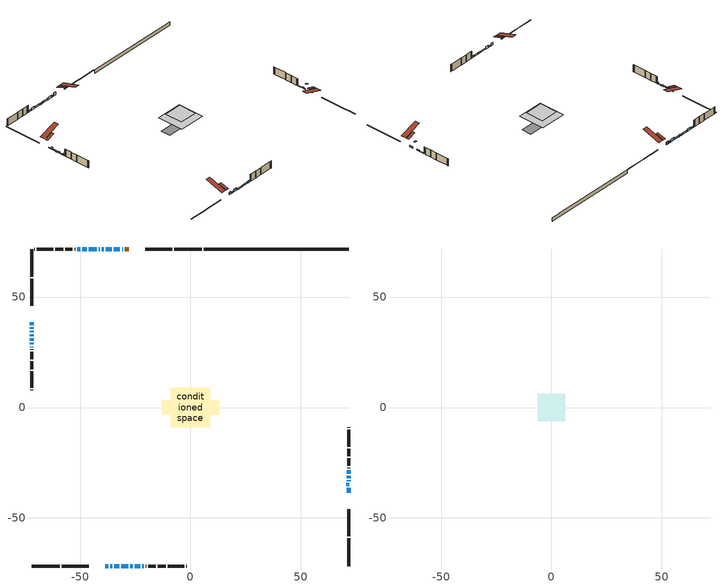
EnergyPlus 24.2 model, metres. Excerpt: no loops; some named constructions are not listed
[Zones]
conditioned space
 floor adiabatic (AdiabaticFloorConstruction): -8.9,-8.9 -8.9,8.9 8.9,8.9 8.9,-8.9 z3.27
 floor foundation (Slab1 construction): -13.05,-3.36 -13.05,3.36 13.05,3.36 13.05,-3.36 z-1.49
 wall outside (RimJoist1 construction): 5.17,71.73 -7.33,71.73 / -71.73,-71.73 -59.24,-71.73 / -71.73,71.73 -71.73,59.24 / 71.73,-71.73 71.73,-59.24 z0.83:1.13
 wall outside (RimJoist2 construction): -8.26,71.73 -20.56,71.73 / -58.31,-71.73 -46,-71.73 / -71.73,58.31 -71.73,46 / 71.73,-58.31 71.73,-46 z0.83:1.13
 wall outside (AdiabaticWallConstruction 1): -27.94,71.73 -29.67,71.73 z0.83:2.86
 wall outside (AdiabaticWallConstruction): -30.59,71.73 -30.99,71.73 / -39.36,71.73 -40.1,71.73 / -71.73,27.59 -71.73,27.2 / -21.85,-71.73 -21.11,-71.73 z0.83:2.05; -31.91,71.73 -34.71,71.73 z0.83:2.58; -35.64,71.73 -38.43,71.73 / 71.73,-38.63 71.73,-36.34 / -42.42,71.73 -45.97,71.73 / -25.27,-71.73 -22.78,-71.73 / -71.73,31.4 -71.73,30.26 z0.83:1.85; -38.63,-71.73 -37.18,-71.73 / -34.46,-71.73 -32.22,-71.73 / -71.73,36.33 -71.73,35.71 z0.83:2.61; -36.25,-71.73 -35.38,-71.73 / -31.29,-71.73 -28.09,-71.73 / -41.03,71.73 -41.49,71.73 / -71.73,34.79 -71.73,34.02 / -71.73,33.1 -71.73,32.33 z0.83:1.69; -71.73,38.63 -71.73,37.25 z0.83:1.42; -46.9,71.73 -49.03,71.73 z0.83:2.46; -27.17,-71.73 -26.2,-71.73 z0.83:1.67; -71.73,29.33 -71.73,28.52 z0.83:1.24; 71.73,-33.41 71.73,-32.89 z0.83:1.44; 71.73,-31.97 71.73,-30.85 z0.83:1.8; 71.73,-29.92 71.73,-28.39 z0.83:1.14; -49.96,71.73 -51.33,71.73 z0.83:1.87
 wall outside (Wall1 construction): -52.26,71.73 -52.48,71.73 / -20.18,-71.73 -19.97,-71.73 / -71.73,26.27 -71.73,26.06 / 71.73,-27.47 71.73,-27.25 z0.83:5.71
 wall outside (Wall2 construction): -53.4,71.73 -56.75,71.73 / -19.04,-71.73 -15.69,-71.73 / -71.73,25.13 -71.73,21.78 / 71.73,-26.32 71.73,-22.98 z0.83:5.71
 wall outside (Wall3 construction): -57.68,71.73 -61.14,71.73 / -14.76,-71.73 -11.3,-71.73 / -71.73,20.85 -71.73,17.39 / 71.73,-22.05 71.73,-18.58 z0.83:5.71
 wall outside (Wall4 construction): -62.07,71.73 -69.59,71.73 / -10.37,-71.73 -2.85,-71.73 / -71.73,16.46 -71.73,8.94 / 71.73,-17.65 71.73,-10.14 z0.83:5.71
 wall outside (Wall5 construction): -70.52,71.73 -70.8,71.73 / -1.92,-71.73 -1.64,-71.73 / -71.73,8.01 -71.73,7.73 / 71.73,-9.21 71.73,-8.92 z0.83:5.71
 wall foundation (FoundationWall1 construction): 6.1,71.73,-1.49 6.1,71.73,0.83 65.17,71.73,0.83 65.17,71.73,0.78 71.73,71.73,0.78 71.73,71.73,-1.49
 window (WindowConstruction 21): -30.6,71.73 -30.98,71.73 z0.83:2.05
 window (WindowConstruction 4): -31.91,71.73 -34.71,71.73 z0.83:2.58
 window (WindowConstruction 5): -35.64,71.73 -38.43,71.73 z0.83:1.84
 window (WindowConstruction 6): -38.63,-71.73 -37.18,-71.73 z0.83:2.61
 window (WindowConstruction 7): -36.25,-71.73 -35.39,-71.73 z0.83:1.69
 window (WindowConstruction 8): -34.46,-71.73 -32.22,-71.73 z0.83:2.61
 window (WindowConstruction 9): -31.29,-71.73 -28.09,-71.73 z0.83:1.69
 window (WindowConstruction 10): -71.73,38.63 -71.73,37.25 z0.83:1.42
 window (WindowConstruction 11): -71.73,36.33 -71.73,35.72 z0.83:2.61
 window (WindowConstruction 12): 71.73,-38.63 71.73,-36.34 z0.83:1.84
 window (WindowConstruction 22): -39.36,71.73 -40.1,71.73 z0.83:2.05
 window (WindowConstruction 13): -41.03,71.73 -41.49,71.73 z0.83:1.69
 window (WindowConstruction 14): -42.42,71.73 -45.97,71.73 z0.83:1.84
 window (WindowConstruction 15): -46.9,71.73 -49.03,71.73 z0.83:2.45
 window (WindowConstruction 16): -27.17,-71.73 -26.2,-71.73 z0.83:1.67
 window (WindowConstruction 17): -25.27,-71.73 -22.78,-71.73 z0.83:1.84
 window (WindowConstruction 18): -71.73,34.79 -71.73,34.02 z0.83:1.69
 window (WindowConstruction 19): -71.73,33.09 -71.73,32.33 z0.83:1.69
 window (WindowConstruction 20): -71.73,31.4 -71.73,30.26 z0.83:1.84
 window (WindowConstruction 25): -71.73,29.33 -71.73,28.52 z0.83:1.24
 window (WindowConstruction 23): -71.73,27.59 -71.73,27.2 z0.83:2.05
 window (WindowConstruction 24): -21.85,-71.73 -21.11,-71.73 z0.83:2.05
 window (WindowConstruction): 71.73,-33.4 71.73,-32.89 z0.83:1.44
 window (WindowConstruction 1): 71.73,-31.97 71.73,-30.85 z0.83:1.8
 window (WindowConstruction 2): 71.73,-29.92 71.73,-28.39 z0.83:1.13
 window (WindowConstruction 3): -49.96,71.73 -51.33,71.73 z0.83:1.87
 door (Door): -27.94,71.73 -29.67,71.73 z0.83:2.86
 ceiling adiabatic (AdiabaticFloorConstruction): 8.9,-8.9 8.9,8.9 -8.9,8.9 -8.9,-8.9 z3.27
 roof outside (Roof2 construction): -27.01,71.73,5.71 -27.01,66.3,7.52 -25.58,66.3,7.52 -25.58,71.73,5.71; -39.55,-71.73,5.71 -39.55,-66.3,7.52 -40.99,-66.3,7.52 -40.99,-71.73,5.71; -71.73,39.55,5.71 -66.3,39.55,7.52 -66.3,40.99,7.52 -71.73,40.99,5.71; 71.73,-39.55,5.71 66.3,-39.55,7.52 66.3,-40.99,7.52 71.73,-40.99,5.71
 roof outside (AdiabaticRoofConstruction): 71.73,-34.33,5.71 70.71,-34.33,6.05 70.71,-35.41,6.05 71.73,-35.41,5.71
 skylight (SkylightConstruction): 71.73,-34.33,5.71 70.71,-34.33,6.05 70.71,-35.41,6.05 71.73,-35.41,5.71
attic - vented
 floor to conditioned space (Floor1 construction Reversed): -6.15,-6.15 -6.15,6.15 6.15,6.15 6.15,-6.15 z5.71
 roof outside (Roof1 construction): -24.65,71.73,5.71 -24.65,59.75,9.7 -21.49,59.75,9.7 -21.49,71.73,5.71; -41.92,-71.73,5.71 -41.92,-59.75,9.7 -45.07,-59.75,9.7 -45.07,-71.73,5.71; -71.73,41.92,5.71 -59.75,41.92,9.7 -59.75,45.07,9.7 -71.73,45.07,5.71; 71.73,-41.92,5.71 59.75,-41.92,9.7 59.75,-45.07,9.7 71.73,-45.07,5.71
[Schedule:Day:Interval]
clothes dryer exhaust 0 schedule day: No, 01:00, 0.123457, 02:00, 0.0740741, 03:00, 0.0493827, 04:00, 0.0246914, 05:00, 0.0493827, 06:00, 0.0740741, 07:00, 0.197531, 08:00, 0.395062, 09:00, 0.592593, 10:00, 0.839506, 11:00, 0.962963, 12:00, 1, 13:00, 0.91358, 14:00, 0.82716, 15:00, 0.716049, 16:00, 0.753086, 17:00, 0.679012, 18:00, 0.666667, 20:00, 0.62963, 21:00, 0.641975, 22:00, 0.666667, 23:00, 0.54321, 24:00, 0.296296
clothes dryer exhaust 0 schedule default day; cooling season schedule day; cooling season schedule day 2; cooling season schedule default day; exterior lighting schedule default day; natural vent schedule default day: No, 24:00, 0
cooling season schedule day 1: No, 24:00, 1
exterior lighting schedule day: No, 01:00, 0.566667, 03:00, 0.524167, 05:00, 0.495833, 06:00, 0.5525, 07:00, 0.623333, 08:00, 0.580833, 09:00, 0.439167, 10:00, 0.354167, 12:00, 0.34, 13:00, 0.354167, 14:00, 0.396667, 15:00, 0.425, 16:00, 0.495833, 17:00, 0.623333, 18:00, 0.793333, 19:00, 0.906667, 20:00, 0.963333, 21:00, 0.991667, 22:00, 0.920833, 23:00, 0.793333, 24:00, 0.665833
exterior lighting schedule day 1: No, 01:00, 0.528571, 03:00, 0.488929, 05:00, 0.4625, 06:00, 0.515357, 07:00, 0.581429, 08:00, 0.541786, 09:00, 0.409643, 10:00, 0.330357, 12:00, 0.317143, 13:00, 0.330357, 14:00, 0.37, 15:00, 0.396429, 16:00, 0.4625, 17:00, 0.581429, 18:00, 0.74, 19:00, 0.845714, 20:00, 0.898571, 21:00, 0.925, 22:00, 0.858929, 23:00, 0.74, 24:00, 0.621071
exterior lighting schedule day 10: No, 01:00, 0.552381, 03:00, 0.510952, 05:00, 0.483333, 06:00, 0.538571, 07:00, 0.607619, 08:00, 0.56619, 09:00, 0.428095, 10:00, 0.345238, 12:00, 0.331429, 13:00, 0.345238, 14:00, 0.386667, 15:00, 0.414286, 16:00, 0.483333, 17:00, 0.607619, 18:00, 0.773333, 19:00, 0.88381, 20:00, 0.939048, 21:00, 0.966667, 22:00, 0.897619, 23:00, 0.773333, 24:00, 0.649048
exterior lighting schedule day 11: No, 01:00, 0.571429, 03:00, 0.528571, 05:00, 0.5, 06:00, 0.557143, 07:00, 0.628571, 08:00, 0.585714, 09:00, 0.442857, 10:00, 0.357143, 12:00, 0.342857, 13:00, 0.357143, 14:00, 0.4, 15:00, 0.428571, 16:00, 0.5, 17:00, 0.628571, 18:00, 0.8, 19:00, 0.914286, 20:00, 0.971429, 21:00, 1, 22:00, 0.928571, 23:00, 0.8, 24:00, 0.671429
exterior lighting schedule day 2: No, 01:00, 0.485714, 03:00, 0.449286, 05:00, 0.425, 06:00, 0.473571, 07:00, 0.534286, 08:00, 0.497857, 09:00, 0.376429, 10:00, 0.303571, 12:00, 0.291429, 13:00, 0.303571, 14:00, 0.34, 15:00, 0.364286, 16:00, 0.425, 17:00, 0.534286, 18:00, 0.68, 19:00, 0.777143, 20:00, 0.825714, 21:00, 0.85, 22:00, 0.789286, 23:00, 0.68, 24:00, 0.570714
exterior lighting schedule day 3: No, 01:00, 0.442857, 03:00, 0.409643, 05:00, 0.3875, 06:00, 0.431786, 07:00, 0.487143, 08:00, 0.453929, 09:00, 0.343214, 10:00, 0.276786, 12:00, 0.265714, 13:00, 0.276786, 14:00, 0.31, 15:00, 0.332143, 16:00, 0.3875, 17:00, 0.487143, 18:00, 0.62, 19:00, 0.708571, 20:00, 0.752857, 21:00, 0.775, 22:00, 0.719643, 23:00, 0.62, 24:00, 0.520357
exterior lighting schedule day 4: No, 01:00, 0.4, 03:00, 0.37, 05:00, 0.35, 06:00, 0.39, 07:00, 0.44, 08:00, 0.41, 09:00, 0.31, 10:00, 0.25, 12:00, 0.24, 13:00, 0.25, 14:00, 0.28, 15:00, 0.3, 16:00, 0.35, 17:00, 0.44, 18:00, 0.56, 19:00, 0.64, 20:00, 0.68, 21:00, 0.7, 22:00, 0.65, 23:00, 0.56, 24:00, 0.47
exterior lighting schedule day 5: No, 01:00, 0.380952, 03:00, 0.352381, 05:00, 0.333333, 06:00, 0.371429, 07:00, 0.419048, 08:00, 0.390476, 09:00, 0.295238, 10:00, 0.238095, 12:00, 0.228571, 13:00, 0.238095, 14:00, 0.266667, 15:00, 0.285714, 16:00, 0.333333, 17:00, 0.419048, 18:00, 0.533333, 19:00, 0.609524, 20:00, 0.647619, 21:00, 0.666667, 22:00, 0.619048, 23:00, 0.533333, 24:00, 0.447619
exterior lighting schedule day 6: No, 01:00, 0.390476, 03:00, 0.36119, 05:00, 0.341667, 06:00, 0.380714, 07:00, 0.429524, 08:00, 0.400238, 09:00, 0.302619, 10:00, 0.244048, 12:00, 0.234286, 13:00, 0.244048, 14:00, 0.273333, 15:00, 0.292857, 16:00, 0.341667, 17:00, 0.429524, 18:00, 0.546667, 19:00, 0.624762, 20:00, 0.66381, 21:00, 0.683333, 22:00, 0.634524, 23:00, 0.546667, 24:00, 0.45881
exterior lighting schedule day 7: No, 01:00, 0.419048, 03:00, 0.387619, 05:00, 0.366667, 06:00, 0.408571, 07:00, 0.460952, 08:00, 0.429524, 09:00, 0.324762, 10:00, 0.261905, 12:00, 0.251429, 13:00, 0.261905, 14:00, 0.293333, 15:00, 0.314286, 16:00, 0.366667, 17:00, 0.460952, 18:00, 0.586667, 19:00, 0.670476, 20:00, 0.712381, 21:00, 0.733333, 22:00, 0.680952, 23:00, 0.586667, 24:00, 0.492381
exterior lighting schedule day 8: No, 01:00, 0.466667, 03:00, 0.431667, 05:00, 0.408333, 06:00, 0.455, 07:00, 0.513333, 08:00, 0.478333, 09:00, 0.361667, 10:00, 0.291667, 12:00, 0.28, 13:00, 0.291667, 14:00, 0.326667, 15:00, 0.35, 16:00, 0.408333, 17:00, 0.513333, 18:00, 0.653333, 19:00, 0.746667, 20:00, 0.793333, 21:00, 0.816667, 22:00, 0.758333, 23:00, 0.653333, 24:00, 0.548333
exterior lighting schedule day 9: No, 01:00, 0.509524, 03:00, 0.47131, 05:00, 0.445833, 06:00, 0.496786, 07:00, 0.560476, 08:00, 0.522262, 09:00, 0.394881, 10:00, 0.318452, 12:00, 0.305714, 13:00, 0.318452, 14:00, 0.356667, 15:00, 0.382143, 16:00, 0.445833, 17:00, 0.560476, 18:00, 0.713333, 19:00, 0.815238, 20:00, 0.86619, 21:00, 0.891667, 22:00, 0.827976, 23:00, 0.713333, 24:00, 0.59869
[Schedule:Week:Daily]
clothes dryer exhaust 0 schedule Week Rule - Jan1-Dec31: clothes dryer exhaust 0 schedule day, clothes dryer exhaust 0 schedule day, clothes dryer exhaust 0 schedule day, clothes dryer exhaust 0 schedule day, clothes dryer exhaust 0 schedule day, clothes dryer exhaust 0 schedule day, clothes dryer exhaust 0 schedule day, clothes dryer exhaust 0 schedule default day, clothes dryer exhaust 0 schedule default day, clothes dryer exhaust 0 schedule default day, clothes dryer exhaust 0 schedule default day, clothes dryer exhaust 0 schedule default day
cooling season schedule Week Rule - Jan1-May26: cooling season schedule day, cooling season schedule day, cooling season schedule day, cooling season schedule day, cooling season schedule day, cooling season schedule day, cooling season schedule day, cooling season schedule default day, cooling season schedule default day, cooling season schedule default day, cooling season schedule default day, cooling season schedule default day
cooling season schedule Week Rule - May27-Jun2: cooling season schedule day, cooling season schedule day, cooling season schedule day, cooling season schedule day, cooling season schedule day, cooling season schedule day 1, cooling season schedule day 1, cooling season schedule default day, cooling season schedule default day, cooling season schedule default day, cooling season schedule default day, cooling season schedule default day
cooling season schedule Week Rule - Jun3-Aug25: cooling season schedule day 1, cooling season schedule day 1, cooling season schedule day 1, cooling season schedule day 1, cooling season schedule day 1, cooling season schedule day 1, cooling season schedule day 1, cooling season schedule default day, cooling season schedule default day, cooling season schedule default day, cooling season schedule default day, cooling season schedule default day
cooling season schedule Week Rule - Aug26-Sep1: cooling season schedule day 1, cooling season schedule day 1, cooling season schedule day 1, cooling season schedule day 1, cooling season schedule day 1, cooling season schedule day 1, cooling season schedule day 2, cooling season schedule default day, cooling season schedule default day, cooling season schedule default day, cooling season schedule default day, cooling season schedule default day
cooling season schedule Week Rule - Sep2-Dec31: cooling season schedule day 2, cooling season schedule day 2, cooling season schedule day 2, cooling season schedule day 2, cooling season schedule day 2, cooling season schedule day 2, cooling season schedule day 2, cooling season schedule default day, cooling season schedule default day, cooling season schedule default day, cooling season schedule default day, cooling season schedule default day
exterior lighting schedule Week Rule - Jan28-Feb3: exterior lighting schedule day, exterior lighting schedule day, exterior lighting schedule day, exterior lighting schedule day, exterior lighting schedule day 1, exterior lighting schedule day 1, exterior lighting schedule day 1, exterior lighting schedule default day, exterior lighting schedule default day, exterior lighting schedule default day, exterior lighting schedule default day, exterior lighting schedule default day
exterior lighting schedule Week Rule - Feb4-Feb24: exterior lighting schedule day 1, exterior lighting schedule day 1, exterior lighting schedule day 1, exterior lighting schedule day 1, exterior lighting schedule day 1, exterior lighting schedule day 1, exterior lighting schedule day 1, exterior lighting schedule default day, exterior lighting schedule default day, exterior lighting schedule default day, exterior lighting schedule default day, exterior lighting schedule default day
exterior lighting schedule Week Rule - Feb25-Mar3: exterior lighting schedule day 1, exterior lighting schedule day 1, exterior lighting schedule day 1, exterior lighting schedule day 1, exterior lighting schedule day 2, exterior lighting schedule day 2, exterior lighting schedule day 2, exterior lighting schedule default day, exterior lighting schedule default day, exterior lighting schedule default day, exterior lighting schedule default day, exterior lighting schedule default day
exterior lighting schedule Week Rule - Mar4-Mar31: exterior lighting schedule day 2, exterior lighting schedule day 2, exterior lighting schedule day 2, exterior lighting schedule day 2, exterior lighting schedule day 2, exterior lighting schedule day 2, exterior lighting schedule day 2, exterior lighting schedule default day, exterior lighting schedule default day, exterior lighting schedule default day, exterior lighting schedule default day, exterior lighting schedule default day
exterior lighting schedule Week Rule - Apr1-Apr28: exterior lighting schedule day 3, exterior lighting schedule day 3, exterior lighting schedule day 3, exterior lighting schedule day 3, exterior lighting schedule day 3, exterior lighting schedule day 3, exterior lighting schedule day 3, exterior lighting schedule default day, exterior lighting schedule default day, exterior lighting schedule default day, exterior lighting schedule default day, exterior lighting schedule default day
exterior lighting schedule Week Rule - Apr29-May5: exterior lighting schedule day 3, exterior lighting schedule day 3, exterior lighting schedule day 4, exterior lighting schedule day 4, exterior lighting schedule day 4, exterior lighting schedule day 4, exterior lighting schedule day 4, exterior lighting schedule default day, exterior lighting schedule default day, exterior lighting schedule default day, exterior lighting schedule default day, exterior lighting schedule default day
exterior lighting schedule Week Rule - May6-May26: exterior lighting schedule day 4, exterior lighting schedule day 4, exterior lighting schedule day 4, exterior lighting schedule day 4, exterior lighting schedule day 4, exterior lighting schedule day 4, exterior lighting schedule day 4, exterior lighting schedule default day, exterior lighting schedule default day, exterior lighting schedule default day, exterior lighting schedule default day, exterior lighting schedule default day
exterior lighting schedule Week Rule - May27-Jun2: exterior lighting schedule day 4, exterior lighting schedule day 4, exterior lighting schedule day 4, exterior lighting schedule day 4, exterior lighting schedule day 4, exterior lighting schedule day 5, exterior lighting schedule day 5, exterior lighting schedule default day, exterior lighting schedule default day, exterior lighting schedule default day, exterior lighting schedule default day, exterior lighting schedule default day
exterior lighting schedule Week Rule - Jun3-Jun30: exterior lighting schedule day 5, exterior lighting schedule day 5, exterior lighting schedule day 5, exterior lighting schedule day 5, exterior lighting schedule day 5, exterior lighting schedule day 5, exterior lighting schedule day 5, exterior lighting schedule default day, exterior lighting schedule default day, exterior lighting schedule default day, exterior lighting schedule default day, exterior lighting schedule default day
exterior lighting schedule Week Rule - Jul1-Jul28: exterior lighting schedule day 6, exterior lighting schedule day 6, exterior lighting schedule day 6, exterior lighting schedule day 6, exterior lighting schedule day 6, exterior lighting schedule day 6, exterior lighting schedule day 6, exterior lighting schedule default day, exterior lighting schedule default day, exterior lighting schedule default day, exterior lighting schedule default day, exterior lighting schedule default day
exterior lighting schedule Week Rule - Jul29-Aug4: exterior lighting schedule day 6, exterior lighting schedule day 6, exterior lighting schedule day 6, exterior lighting schedule day 7, exterior lighting schedule day 7, exterior lighting schedule day 7, exterior lighting schedule day 7, exterior lighting schedule default day, exterior lighting schedule default day, exterior lighting schedule default day, exterior lighting schedule default day, exterior lighting schedule default day
exterior lighting schedule Week Rule - Aug5-Aug25: exterior lighting schedule day 7, exterior lighting schedule day 7, exterior lighting schedule day 7, exterior lighting schedule day 7, exterior lighting schedule day 7, exterior lighting schedule day 7, exterior lighting schedule day 7, exterior lighting schedule default day, exterior lighting schedule default day, exterior lighting schedule default day, exterior lighting schedule default day, exterior lighting schedule default day
exterior lighting schedule Week Rule - Aug26-Sep1: exterior lighting schedule day 7, exterior lighting schedule day 7, exterior lighting schedule day 7, exterior lighting schedule day 7, exterior lighting schedule day 7, exterior lighting schedule day 7, exterior lighting schedule day 8, exterior lighting schedule default day, exterior lighting schedule default day, exterior lighting schedule default day, exterior lighting schedule default day, exterior lighting schedule default day
exterior lighting schedule Week Rule - Sep2-Sep29: exterior lighting schedule day 8, exterior lighting schedule day 8, exterior lighting schedule day 8, exterior lighting schedule day 8, exterior lighting schedule day 8, exterior lighting schedule day 8, exterior lighting schedule day 8, exterior lighting schedule default day, exterior lighting schedule default day, exterior lighting schedule default day, exterior lighting schedule default day, exterior lighting schedule default day
exterior lighting schedule Week Rule - Sep30-Oct6: exterior lighting schedule day 8, exterior lighting schedule day 9, exterior lighting schedule day 9, exterior lighting schedule day 9, exterior lighting schedule day 9, exterior lighting schedule day 9, exterior lighting schedule day 9, exterior lighting schedule default day, exterior lighting schedule default day, exterior lighting schedule default day, exterior lighting schedule default day, exterior lighting schedule default day
exterior lighting schedule Week Rule - Oct7-Oct27: exterior lighting schedule day 9, exterior lighting schedule day 9, exterior lighting schedule day 9, exterior lighting schedule day 9, exterior lighting schedule day 9, exterior lighting schedule day 9, exterior lighting schedule day 9, exterior lighting schedule default day, exterior lighting schedule default day, exterior lighting schedule default day, exterior lighting schedule default day, exterior lighting schedule default day
exterior lighting schedule Week Rule - Oct28-Nov3: exterior lighting schedule day 9, exterior lighting schedule day 9, exterior lighting schedule day 9, exterior lighting schedule day 9, exterior lighting schedule day 10, exterior lighting schedule day 10, exterior lighting schedule day 10, exterior lighting schedule default day, exterior lighting schedule default day, exterior lighting schedule default day, exterior lighting schedule default day, exterior lighting schedule default day
exterior lighting schedule Week Rule - Nov4-Nov24: exterior lighting schedule day 10, exterior lighting schedule day 10, exterior lighting schedule day 10, exterior lighting schedule day 10, exterior lighting schedule day 10, exterior lighting schedule day 10, exterior lighting schedule day 10, exterior lighting schedule default day, exterior lighting schedule default day, exterior lighting schedule default day, exterior lighting schedule default day, exterior lighting schedule default day
exterior lighting schedule Week Rule - Nov25-Dec1: exterior lighting schedule day 10, exterior lighting schedule day 10, exterior lighting schedule day 10, exterior lighting schedule day 10, exterior lighting schedule day 10, exterior lighting schedule day 10, exterior lighting schedule day 11, exterior lighting schedule default day, exterior lighting schedule default day, exterior lighting schedule default day, exterior lighting schedule default day, exterior lighting schedule default day
exterior lighting schedule Week Rule - Dec2-Dec31: exterior lighting schedule day 11, exterior lighting schedule day 11, exterior lighting schedule day 11, exterior lighting schedule day 11, exterior lighting schedule day 11, exterior lighting schedule day 11, exterior lighting schedule day 11, exterior lighting schedule default day, exterior lighting schedule default day, exterior lighting schedule default day, exterior lighting schedule default day, exterior lighting schedule default day
natural vent schedule Week Rule - Jan1-Dec31: natural vent schedule default day, natural vent schedule default day, natural vent schedule default day, natural vent schedule default day, natural vent schedule default day, natural vent schedule default day, natural vent schedule default day, natural vent schedule default day, natural vent schedule default day, natural vent schedule default day, natural vent schedule default day, natural vent schedule default day
[Schedule:Year]
clothes dryer exhaust 0 schedule: clothes dryer exhaust 0 schedule Week Rule - Jan1-Dec31, 1, 1, 12, 31
cooling season schedule: cooling season schedule Week Rule - Jan1-May26, 1, 1, 5, 26, cooling season schedule Week Rule - May27-Jun2, 5, 27, 6, 2, cooling season schedule Week Rule - Jun3-Aug25, 6, 3, 8, 25, cooling season schedule Week Rule - Aug26-Sep1, 8, 26, 9, 1, cooling season schedule Week Rule - Sep2-Dec31, 9, 2, 12, 31
natural vent schedule: natural vent schedule Week Rule - Jan1-Dec31, 1, 1, 12, 31
